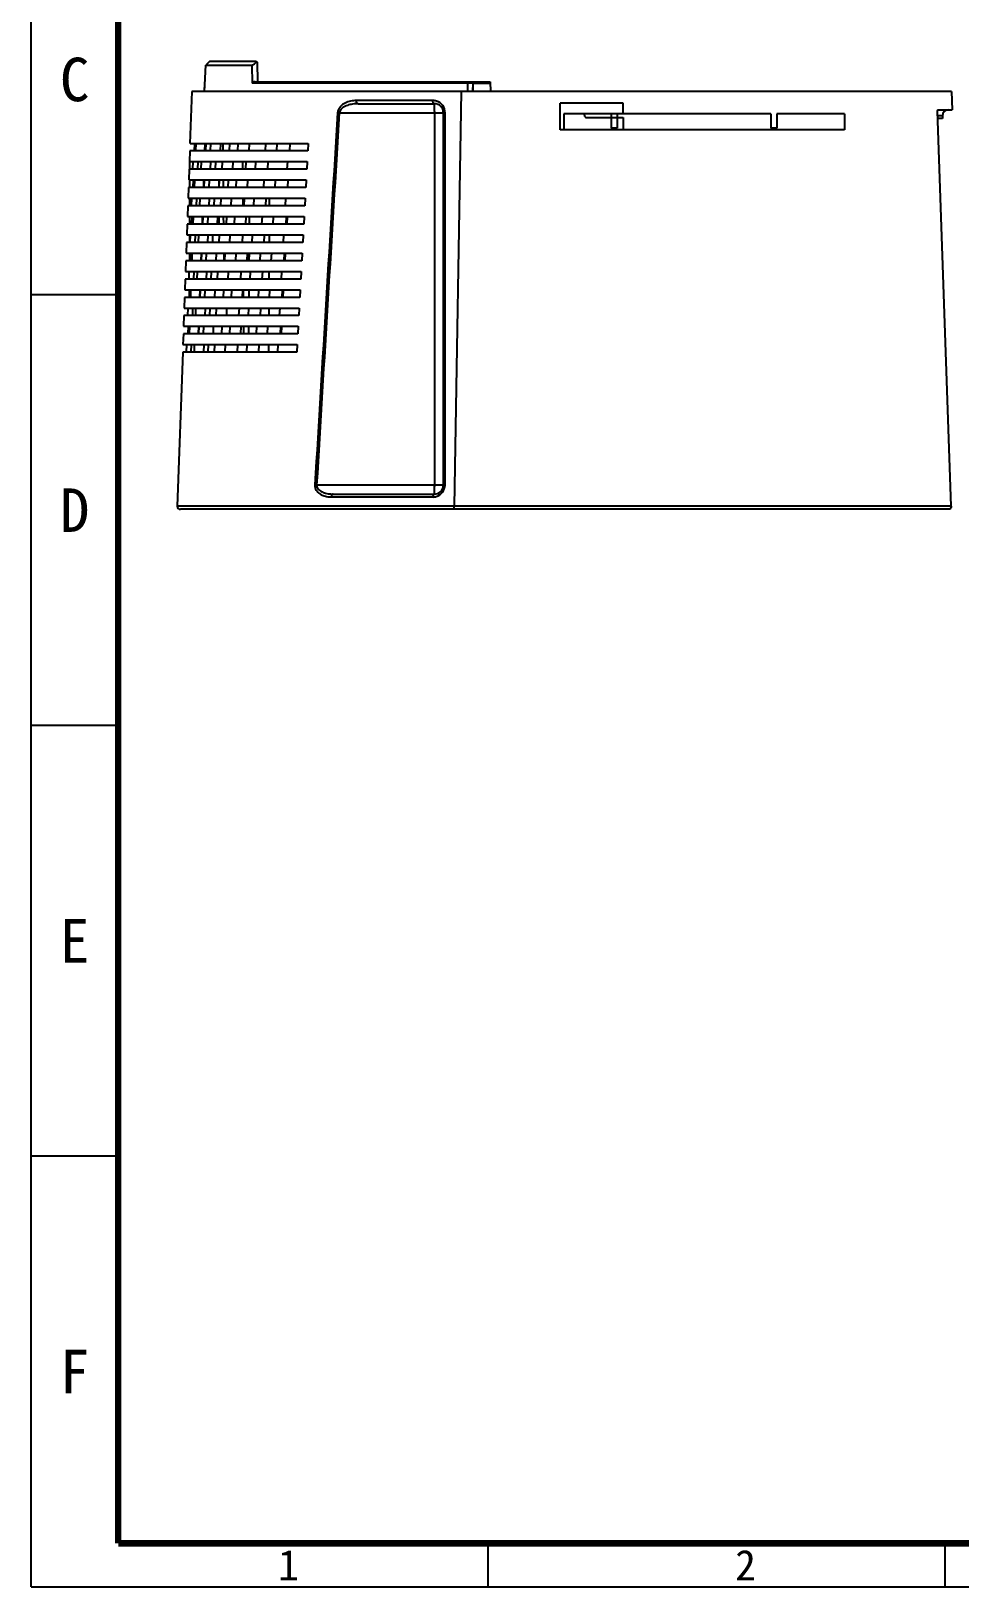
# Model space of a CAD drawing. Header units: millimetres. Extents: x 480 to 3134, y 272 to 1195.
# Drawn here: x 480 to 785, y 280 to 791 of the extents above; entities that cross this region are included whole.
import ezdxf

# ---------------------------------------------------------------- set-up
doc = ezdxf.new("R2010")
doc.units = ezdxf.units.MM
doc.styles.add('TEXTSTYLE_2', font='txt')

msp = doc.modelspace()

# ---------------------------------------------------------------- linework, layer by layer
at = {"color": 7, "linetype": 'Continuous'}
for p, q in [((480.13, 280.36), (480.13, 1128.01)), ((538.73, 780.71), (537.35, 779.37)), ((538.73, 780.71), (553.87, 780.71)), ((553.87, 780.71), (554.25, 780.32)), ((536.9, 770.71), (537.35, 779.37)), ((537.35, 779.37), (552.51, 779.37)), ((552.51, 779.37), (552.61, 773.44)), ((554.25, 780.32), (554.37, 773.91)), ((532.79, 770.71), (532.19, 753.71)), ((781.77, 770.71), (532.79, 770.71)), ((536.9, 773.55), (536.8, 770.71)), ((624.9, 773.43), (552.61, 773.44)), ((553.52, 773.91), (624.97, 773.91)), ((621.11, 770.71), (618.74, 634.75)), ((623.16, 773.43), (623.11, 770.71)), ((624.9, 773.43), (624.85, 770.71)), ((624.9, 770.71), (624.97, 773.44)), ((624.97, 773.44), (630.58, 773.44)), ((625.14, 773.91), (630.58, 773.91)), ((630.58, 773.91), (630.63, 770.71)), ((781.77, 770.71), (781.98, 764.71)), ((611.76, 767.75), (586.71, 767.75)), ((587.28, 766.71), (612.28, 766.71)), ((653.46, 758.11), (653.46, 766.91)), ((674.21, 766.91), (653.46, 766.91)), ((674.21, 763.41), (674.21, 766.91)), ((581.13, 763.71), (580.58, 763.75)), ((581.13, 763.71), (615.28, 763.71)), ((612.38, 641.71), (612.38, 763.71)), ((615.28, 641.71), (615.28, 763.71)), ((615.77, 728.31), (615.77, 763.75)), ((654.67, 763.41), (654.67, 758.11)), ((722.57, 763.41), (654.67, 763.41)), ((661.44, 762.91), (661.44, 763.41)), ((662.37, 762.16), (674.21, 762.16)), ((670.17, 763.41), (670.17, 758.71)), ((672.17, 763.41), (672.17, 758.71)), ((674.21, 762.16), (674.21, 758.11)), ((722.57, 763.41), (722.57, 758.71)), ((746.67, 763.41), (724.57, 763.41)), ((724.57, 763.41), (724.57, 758.71)), ((746.67, 763.41), (746.67, 758.11)), ((781.7, 634.75), (777.22, 764.31)), ((777.28, 764.71), (781.98, 764.71)), ((778.78, 762.71), (777.28, 762.71)), ((778.78, 761.81), (777.31, 761.81)), ((778.78, 762.71), (778.78, 761.81)), ((746.67, 758.11), (653.46, 758.11)), ((672.17, 758.71), (670.17, 758.71)), ((724.57, 758.71), (722.57, 758.71)), ((532.11, 751.21), (531.98, 747.71)), ((570.83, 751.21), (532.11, 751.21)), ((532.2, 753.71), (570.97, 753.71)), ((533.66, 753.71), (533.57, 751.21)), ((534.14, 751.21), (534.23, 753.71)), ((537.09, 753.71), (537, 751.21)), ((537.33, 753.71), (537.23, 751.21)), ((538.95, 751.21), (539.04, 753.71)), ((542.2, 753.71), (542.1, 751.21)), ((543.11, 751.21), (543.09, 753.71)), ((545.18, 753.71), (545.07, 751.21)), ((547.88, 751.21), (547.99, 753.71)), ((551.61, 753.71), (551.49, 751.21)), ((556.98, 753.71), (556.85, 751.21)), ((560.67, 751.21), (560.8, 753.71)), ((564.93, 753.71), (564.8, 751.21)), ((570.97, 753.71), (570.83, 751.21)), ((531.9, 745.21), (531.77, 741.71)), ((570.5, 745.21), (531.9, 745.21)), ((531.99, 747.71), (570.63, 747.71)), ((532.14, 745.21), (532.14, 747.71)), ((533.13, 745.21), (533.22, 747.71)), ((534.78, 747.71), (534.69, 745.21)), ((535.84, 745.21), (535.94, 747.71)), ((538.92, 747.71), (538.83, 745.21)), ((540.59, 747.71), (540.49, 745.21)), ((542.76, 745.21), (542.86, 747.71)), ((546.24, 747.71), (546.13, 745.21)), ((549.54, 745.21), (549.53, 747.71)), ((550.46, 747.71), (550.34, 745.21)), ((553.67, 745.21), (553.79, 747.71)), ((557.66, 747.71), (557.54, 745.21)), ((564.11, 747.71), (563.97, 745.21)), ((570.63, 747.71), (570.5, 745.21)), ((531.78, 741.71), (570.3, 741.71)), ((532.14, 739.21), (532.14, 741.71)), ((533.24, 741.71), (533.15, 739.21)), ((533.71, 739.21), (533.8, 741.71)), ((536.66, 741.71), (536.57, 739.21)), ((536.87, 741.71), (536.78, 739.21)), ((538.48, 739.21), (538.57, 741.71)), ((541.73, 741.71), (541.63, 739.21)), ((541.77, 739.21), (541.77, 741.71)), ((543.17, 739.21), (543.16, 741.71)), ((544.67, 741.71), (544.56, 739.21)), ((547.34, 739.21), (547.46, 741.71)), ((551.06, 741.71), (550.95, 739.21)), ((556.39, 741.71), (556.26, 739.21)), ((560.06, 739.21), (560.18, 741.71)), ((564.31, 741.71), (564.18, 739.21)), ((570.3, 741.71), (570.16, 739.21)), ((531.69, 739.21), (531.56, 735.71)), ((531.57, 735.71), (569.97, 735.71)), ((570.16, 739.21), (531.69, 739.21)), ((532.14, 733.21), (532.14, 735.71)), ((532.71, 733.21), (532.8, 735.71)), ((534.35, 735.71), (534.26, 733.21)), ((535.4, 733.21), (535.49, 735.71)), ((538.47, 735.71), (538.38, 733.21)), ((540.11, 735.71), (540, 733.21)), ((542.26, 733.21), (542.36, 735.71)), ((545.73, 735.71), (545.62, 733.21)), ((549.6, 733.21), (549.59, 735.71)), ((549.91, 735.71), (549.79, 733.21)), ((553.09, 733.21), (553.21, 735.71)), ((557.08, 735.71), (556.95, 733.21)), ((558.28, 733.21), (558.29, 735.71)), ((563.47, 735.71), (563.34, 733.21)), ((569.97, 735.71), (569.83, 733.21)), ((531.48, 733.21), (531.35, 729.71)), ((531.35, 729.71), (569.64, 729.71)), ((569.83, 733.21), (531.48, 733.21)), ((532.14, 727.21), (532.14, 729.71)), ((532.82, 729.71), (532.73, 727.21)), ((533.28, 727.21), (533.37, 729.71)), ((536.23, 729.71), (536.14, 727.21)), ((536.42, 729.71), (536.32, 727.21)), ((538.01, 727.21), (538.11, 729.71)), ((541.25, 729.71), (541.15, 727.21)), ((541.77, 727.21), (541.77, 729.71)), ((543.23, 727.21), (543.22, 729.71)), ((544.15, 729.71), (544.04, 727.21)), ((546.81, 727.21), (546.92, 729.71)), ((550.52, 729.71), (550.41, 727.21)), ((551.7, 727.21), (551.71, 729.71)), ((555.8, 729.71), (555.67, 727.21)), ((559.45, 727.21), (559.57, 729.71)), ((563.69, 729.71), (563.56, 727.21)), ((564, 727.21), (564.13, 729.71)), ((569.64, 729.71), (569.5, 727.21)), ((531.27, 727.21), (531.15, 723.71)), ((569.5, 727.21), (531.27, 727.21)), ((615.77, 711.01), (615.77, 728.31)), ((531.06, 721.21), (530.94, 717.71)), ((569.17, 721.21), (531.06, 721.21)), ((531.14, 723.71), (569.31, 723.71)), ((532.14, 721.21), (532.14, 723.71)), ((532.3, 721.21), (532.38, 723.71)), ((533.91, 723.71), (533.82, 721.21)), ((534.96, 721.21), (535.05, 723.71)), ((538.02, 723.71), (537.93, 721.21)), ((539.62, 723.71), (539.52, 721.21)), ((541.76, 721.21), (541.86, 723.71)), ((545.22, 723.71), (545.12, 721.21)), ((549.35, 723.71), (549.24, 721.21)), ((552.52, 721.21), (552.64, 723.71)), ((556.49, 723.71), (556.37, 721.21)), ((558.22, 721.21), (558.23, 723.71)), ((562.85, 723.71), (562.72, 721.21)), ((569.31, 723.71), (569.17, 721.21)), ((530.85, 715.21), (530.73, 711.71)), ((568.84, 715.21), (530.85, 715.21)), ((530.94, 717.71), (568.98, 717.71)), ((532.14, 715.21), (532.14, 717.71)), ((532.4, 717.71), (532.31, 715.21)), ((532.86, 715.21), (532.95, 717.71)), ((535.8, 717.71), (535.71, 715.21)), ((535.96, 717.71), (535.87, 715.21)), ((537.54, 715.21), (537.64, 717.71)), ((540.78, 717.71), (540.68, 715.21)), ((543.28, 717.71), (543.29, 715.21)), ((543.64, 717.71), (543.53, 715.21)), ((547.2, 715.21), (547.31, 717.71)), ((550.94, 717.71), (550.83, 715.21)), ((551.63, 715.21), (551.65, 717.71)), ((555.21, 717.71), (555.09, 715.21)), ((558.84, 715.21), (558.97, 717.71)), ((563.07, 717.71), (562.94, 715.21)), ((563.38, 715.21), (563.51, 717.71)), ((568.98, 717.71), (568.84, 715.21)), ((530.64, 709.21), (530.52, 705.71)), ((568.51, 709.21), (530.64, 709.21)), ((530.73, 711.71), (568.65, 711.71)), ((531.88, 709.21), (531.96, 711.71)), ((533.48, 711.71), (533.39, 709.21)), ((534.51, 709.21), (534.61, 711.71)), ((537.58, 711.71), (537.49, 709.21)), ((539.14, 711.71), (539.04, 709.21)), ((541.26, 709.21), (541.37, 711.71)), ((544.72, 711.71), (544.61, 709.21)), ((548.81, 711.71), (548.69, 709.21)), ((551.95, 709.21), (552.07, 711.71)), ((555.91, 711.71), (555.79, 709.21)), ((558.15, 709.21), (558.17, 711.71)), ((562.22, 711.71), (562.09, 709.21)), ((568.65, 711.71), (568.51, 709.21)), ((615.77, 641.75), (615.77, 711.01)), ((530.52, 705.71), (568.32, 705.71)), ((531.97, 705.71), (531.89, 703.21)), ((532.43, 703.21), (532.52, 705.71)), ((535.38, 705.71), (535.29, 703.21)), ((535.51, 705.71), (535.42, 703.21)), ((537.07, 703.21), (537.17, 705.71)), ((540.31, 705.71), (540.21, 703.21)), ((543.13, 705.71), (543.02, 703.21)), ((545.75, 703.21), (545.86, 705.71)), ((549.44, 705.71), (549.32, 703.21)), ((549.76, 703.21), (549.75, 705.71)), ((551.57, 703.21), (551.58, 705.71)), ((554.62, 705.71), (554.5, 703.21)), ((558.23, 703.21), (558.36, 705.71)), ((562.45, 705.71), (562.32, 703.21)), ((562.76, 703.21), (562.88, 705.71)), ((568.32, 705.71), (568.18, 703.21)), ((530.43, 703.21), (530.31, 699.71)), ((530.31, 699.71), (567.99, 699.71)), ((568.18, 703.21), (530.43, 703.21)), ((531.46, 697.21), (531.54, 699.71)), ((533.05, 699.71), (532.96, 697.21)), ((534.07, 697.21), (534.16, 699.71)), ((537.13, 699.71), (537.04, 697.21)), ((538.66, 699.71), (538.56, 697.21)), ((540.77, 697.21), (540.87, 699.71)), ((544.21, 699.71), (544.11, 697.21)), ((548.26, 699.71), (548.14, 697.21)), ((551.38, 697.21), (551.5, 699.71)), ((555.33, 699.71), (555.21, 697.21)), ((558.09, 697.21), (558.1, 699.71)), ((561.6, 699.71), (561.47, 697.21)), ((567.99, 699.71), (567.85, 697.21)), ((530.22, 697.21), (530.1, 693.71)), ((567.85, 697.21), (530.22, 697.21)), ((530.01, 691.21), (529.89, 687.71)), ((567.52, 691.21), (530.01, 691.21)), ((530.1, 693.71), (567.66, 693.71)), ((531.55, 693.71), (531.46, 691.21)), ((532.01, 691.21), (532.09, 693.71)), ((534.95, 693.71), (534.86, 691.21)), ((535.06, 693.71), (534.96, 691.21)), ((536.61, 691.21), (536.71, 693.71)), ((539.84, 693.71), (539.74, 691.21)), ((542.61, 693.71), (542.51, 691.21)), ((545.22, 691.21), (545.33, 693.71)), ((548.9, 693.71), (548.78, 691.21)), ((549.82, 691.21), (549.81, 693.71)), ((551.51, 691.21), (551.52, 693.71)), ((554.04, 693.71), (553.92, 691.21)), ((557.63, 691.21), (557.75, 693.71)), ((561.83, 693.71), (561.7, 691.21)), ((562.14, 691.21), (562.27, 693.71)), ((567.66, 693.71), (567.52, 691.21)), ((529.8, 685.21), (528.04, 634.75)), ((567.19, 685.21), (529.8, 685.21)), ((529.89, 687.71), (567.33, 687.71)), ((531.04, 685.21), (531.12, 687.71)), ((532.61, 687.71), (532.52, 685.21)), ((533.63, 685.21), (533.72, 687.71)), ((536.69, 687.71), (536.59, 685.21)), ((538.18, 687.71), (538.08, 685.21)), ((540.27, 685.21), (540.37, 687.71)), ((543.71, 687.71), (543.61, 685.21)), ((547.71, 687.71), (547.6, 685.21)), ((550.82, 685.21), (550.94, 687.71)), ((554.76, 687.71), (554.64, 685.21)), ((558.03, 685.21), (558.04, 687.71)), ((560.97, 687.71), (560.84, 685.21)), ((567.33, 687.71), (567.19, 685.21)), ((573.7, 641.71), (573.13, 641.75)), ((573.7, 641.71), (615.28, 641.71)), ((578.49, 637.75), (611.77, 637.75)), ((579.09, 638.71), (612.28, 638.71)), ((781.7, 634.75), (528.04, 634.75)), ((780.68, 633.71), (529.04, 633.71)), ((480.13, 280.36), (1678.95, 280.36))]:
    msp.add_line(p, q, dxfattribs=at)
at = {"color": 1, "linetype": 'Continuous'}
for p, q in [((508.66, 704.06), (480.13, 704.06)), ((508.66, 562.82), (480.13, 562.82)), ((508.66, 421.59), (480.13, 421.59)), ((629.92, 280.36), (629.92, 294.63)), ((779.71, 280.36), (779.71, 294.63))]:
    msp.add_line(p, q, dxfattribs=at)
at = {"color": 7, "linetype": 'Continuous', "const_width": 2.14}
for points in [[(508.66, 1113.41), (508.66, 294.63)], [(508.66, 294.63), (1664.19, 294.63)]]:
    msp.add_lwpolyline(points, dxfattribs=at)
at = {"color": 7, "linetype": 'Continuous'}
for centre, radius, start, end in [((551.82, 781.92), 2.58, 327.0794, 328.1491), ((611.76, 763.71), 4.04, 72.1088, 89.9463), ((612.28, 763.71), 3, 0, 90), ((611.77, 763.74), 4, 0.0173, 72.0785), ((780.78, 762.71), 2, 90, 180), ((578.49, 645.85), 8.1, 264.6321, 270.0213), ((611.76, 641.78), 4.04, 270.0529, 286.7108), ((612.28, 641.71), 3, 270, 0), ((611.77, 641.75), 4, 286.7389, 358.9093), ((611.8, 641.75), 3.97, 358.9118, 359.9989), ((529.04, 634.71), 1, 178, 270)]:
    msp.add_arc(centre, radius, start, end, dxfattribs=at)
for points, knots in [([(552.51, 779.37), (552.65, 779.37), (552.96, 779.5), (553.48, 779.87), (553.82, 780.25), (553.99, 780.52)], [0, 0, 0, 0, 0.226719, 0.499113, 1, 1, 1, 1]), ([(553.52, 773.91), (553.34, 773.91), (552.99, 773.78), (552.72, 773.56), (552.61, 773.44)], [0, 0, 0, 0, 0.525241, 1, 1, 1, 1]), ([(623.16, 773.43), (623.16, 773.47), (623.17, 773.62), (623.22, 773.77), (623.29, 773.85)], [0, 0, 0, 0, 0.285413, 1, 1, 1, 1]), ([(623.29, 773.85), (623.3, 773.86), (623.33, 773.89), (623.38, 773.91), (623.41, 773.91)], [0, 0, 0, 0, 0.284791, 1, 1, 1, 1]), ([(625.16, 773.92), (625.14, 773.92), (625.02, 773.89), (624.96, 773.76), (624.93, 773.67)], [0, 0, 0, 0, 0.196955, 1, 1, 1, 1]), ([(624.97, 773.44), (624.97, 773.54), (625, 773.68), (625.08, 773.84), (625.13, 773.9), (625.16, 773.92)], [0, 0, 0, 0, 0.567636, 0.805271, 1, 1, 1, 1]), ([(586.71, 767.75), (586.09, 767.75), (584.82, 767.62), (583.3, 767.1), (582.18, 766.43), (581.41, 765.74), (580.8, 764.85), (580.6, 764.12), (580.58, 763.75)], [0, 0, 0, 0, 0.235199, 0.474124, 0.597375, 0.724986, 0.859088, 1, 1, 1, 1]), ([(587.28, 766.71), (586.69, 766.71), (585.79, 766.65), (584.62, 766.42), (583.76, 766.17), (582.92, 765.81), (582.12, 765.33), (581.43, 764.66), (581.16, 764.04), (581.13, 763.71)], [0, 0, 0, 0, 0.243017, 0.364997, 0.487584, 0.611248, 0.736843, 0.865955, 1, 1, 1, 1]), ([(587.28, 766.71), (587.21, 766.71), (587.03, 766.78), (586.85, 767.03), (586.73, 767.36), (586.71, 767.61), (586.71, 767.75)], [0, 0, 0, 0, 0.184888, 0.41384, 0.692909, 1, 1, 1, 1]), ([(612.28, 766.71), (612.12, 766.71), (611.89, 766.98), (611.78, 767.36), (611.76, 767.61), (611.76, 767.75)], [0, 0, 0, 0, 0.390863, 0.679283, 1, 1, 1, 1]), ([(612.38, 763.71), (612.38, 763.91), (612.38, 764.29), (612.37, 764.84), (612.36, 765.36), (612.35, 765.81), (612.34, 766.17), (612.32, 766.42), (612.31, 766.57), (612.3, 766.65), (612.29, 766.68), (612.28, 766.71), (612.28, 766.71)], [0, 0, 0, 0, 0.194468, 0.381826, 0.554322, 0.705546, 0.829781, 0.922176, 0.955328, 0.97933, 0.994095, 1, 1, 1, 1]), ([(615.28, 763.71), (615.28, 763.71), (615.29, 763.72), (615.31, 763.72), (615.36, 763.73), (615.44, 763.73), (615.58, 763.74), (615.7, 763.74), (615.77, 763.75)], [0, 0, 0, 0, 0.020077, 0.071794, 0.15581, 0.271095, 0.587796, 1, 1, 1, 1]), ([(661.44, 762.91), (661.44, 762.82), (661.49, 762.62), (661.69, 762.37), (661.99, 762.2), (662.24, 762.16), (662.37, 762.16)], [0, 0, 0, 0, 0.211637, 0.445508, 0.706109, 1, 1, 1, 1]), ([(777.22, 764.31), (777.22, 764.36), (777.22, 764.46), (777.23, 764.58), (777.24, 764.66), (777.27, 764.71), (777.28, 764.71)], [0, 0, 0, 0, 0.372925, 0.689334, 0.903256, 1, 1, 1, 1]), ([(573.13, 641.75), (573.11, 641.43), (573.17, 640.8), (573.66, 639.7), (574.7, 638.71), (576.18, 638.03), (577.22, 637.83), (577.73, 637.78)], [0, 0, 0, 0, 0.14292, 0.279137, 0.529658, 0.766837, 1, 1, 1, 1]), ([(573.7, 641.71), (573.68, 641.41), (573.81, 640.79), (574.38, 640.09), (575.08, 639.6), (576.09, 639.13), (577.44, 638.79), (578.54, 638.71), (579.09, 638.71)], [0, 0, 0, 0, 0.135828, 0.265291, 0.39035, 0.513302, 0.756655, 1, 1, 1, 1]), ([(579.09, 638.71), (579.01, 638.71), (578.84, 638.65), (578.65, 638.42), (578.53, 638.11), (578.5, 637.87), (578.49, 637.75)], [0, 0, 0, 0, 0.189662, 0.418624, 0.69462, 1, 1, 1, 1]), ([(612.28, 638.71), (612.13, 638.71), (611.91, 638.47), (611.8, 638.11), (611.77, 637.87), (611.77, 637.75)], [0, 0, 0, 0, 0.390574, 0.677418, 1, 1, 1, 1]), ([(612.28, 638.71), (612.28, 638.71), (612.29, 638.74), (612.3, 638.78), (612.31, 638.85), (612.32, 639), (612.34, 639.25), (612.35, 639.62), (612.36, 640.07), (612.37, 640.58), (612.38, 641.13), (612.38, 641.52), (612.38, 641.71)], [0, 0, 0, 0, 0.005905, 0.02067, 0.044672, 0.077824, 0.170219, 0.294454, 0.445678, 0.618174, 0.805532, 1, 1, 1, 1]), ([(615.28, 641.71), (615.28, 641.71), (615.29, 641.72), (615.31, 641.72), (615.36, 641.73), (615.44, 641.73), (615.58, 641.74), (615.7, 641.74), (615.77, 641.75)], [0, 0, 0, 0, 0.020058, 0.071801, 0.155862, 0.271202, 0.587962, 1, 1, 1, 1]), ([(619.24, 633.71), (619.08, 633.71), (618.86, 633.98), (618.76, 634.36), (618.74, 634.61), (618.74, 634.75)], [0, 0, 0, 0, 0.386896, 0.676784, 1, 1, 1, 1]), ([(781.7, 634.75), (781.71, 634.48), (781.49, 633.93), (780.94, 633.71), (780.68, 633.71)], [0, 0, 0, 0, 0.499628, 1, 1, 1, 1])]:
    msp.add_open_spline(points, degree=3, knots=knots, dxfattribs=at)
for points in [[(536.95, 773.75), (536.92, 773.69), (536.9, 773.62), (536.9, 773.55)], [(537.07, 773.91), (537.02, 773.87), (536.98, 773.81), (536.95, 773.75)], [(624.93, 773.67), (624.91, 773.59), (624.9, 773.51), (624.9, 773.43)], [(580.58, 763.75), (578.05, 723.08), (575.57, 682.41), (573.13, 641.75)], [(581.13, 763.71), (578.62, 723.05), (576.14, 682.38), (573.7, 641.71)]]:
    msp.add_open_spline(points, degree=3, dxfattribs=at)

# ---------------------------------------------------------------- texts
at = {"color": 1, "linetype": 'Continuous', "attachment_point": 2, "style": 'TEXTSTYLE_2'}
for s, insert, char_height, width in [('C', (494.39, 781.81), 14.27, 14.2659), ('D', (494.39, 640.57), 14.27, 14.2659), ('E', (494.39, 499.34), 14.27, 14.2659), ('F', (494.39, 358.11), 14.27, 14.2659), ('1', (564.47, 292.49), 9.99, 9.9861), ('2', (714.26, 292.49), 9.99, 9.9861)]:
    msp.add_mtext(s, dxfattribs=dict(at, insert=insert, char_height=char_height, width=width))

doc.saveas('drawing.dxf')
